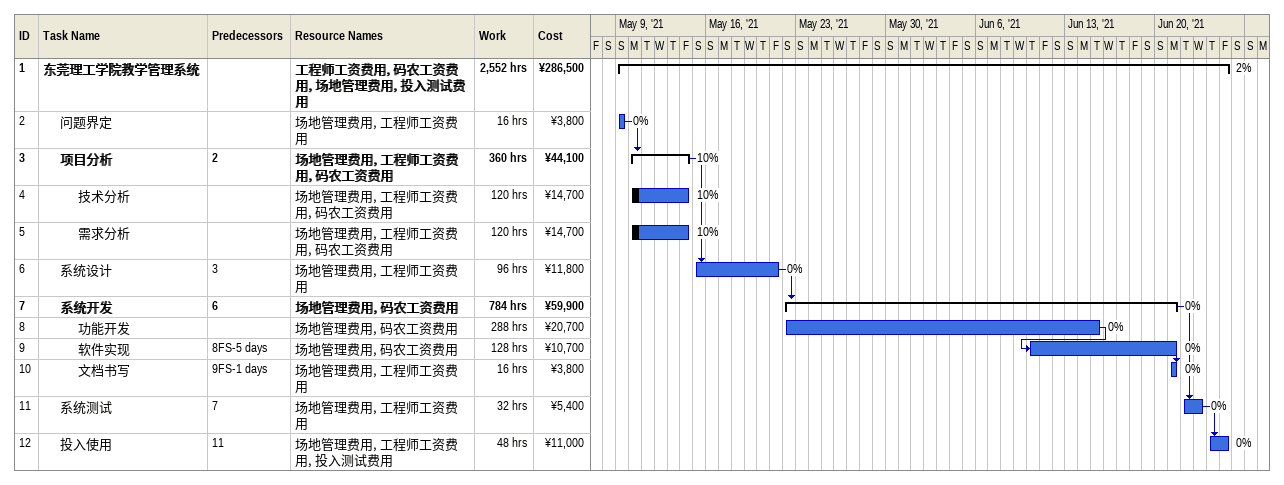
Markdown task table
| ID | Level | Task | Start | Finish | Predecessors | Resources | % complete | Work (h) | Cost (¥) |
|---|---|---|---|---|---|---|---|---|---|
| 1 | 1 | **东莞理工学院教学管理系统** | 2021-05-09 | 2021-06-25 |  | 工程师工资费用, 码农工资费用, 场地管理费用, 投入测试费用 | 2 | 2552 | 286500 |
| 2 | 2 | 问题界定 | 2021-05-09 | 2021-05-09 |  | 场地管理费用, 工程师工资费用 | 0 | 16 | 3800 |
| 3 | 2 | **项目分析** | 2021-05-10 | 2021-05-14 | 2 | 场地管理费用, 工程师工资费用, 码农工资费用 | 10 | 360 | 44100 |
| 4 | 3 | 技术分析 | 2021-05-10 | 2021-05-14 |  | 场地管理费用, 工程师工资费用, 码农工资费用 | 10 | 120 | 14700 |
| 5 | 3 | 需求分析 | 2021-05-10 | 2021-05-14 |  | 场地管理费用, 工程师工资费用, 码农工资费用 | 10 | 120 | 14700 |
| 6 | 2 | 系统设计 | 2021-05-15 | 2021-05-21 | 3 | 场地管理费用, 工程师工资费用 | 0 | 96 | 11800 |
| 7 | 2 | **系统开发** | 2021-05-22 | 2021-06-21 | 6 | 场地管理费用, 码农工资费用 | 0 | 784 | 59900 |
| 8 | 3 | 功能开发 | 2021-05-22 | 2021-06-15 |  | 场地管理费用, 码农工资费用 | 0 | 288 | 20700 |
| 9 | 3 | 软件实现 | 2021-06-10 | 2021-06-21 | 8FS-5d | 场地管理费用, 码农工资费用 | 0 | 128 | 10700 |
| 10 | 3 | 文档书写 | 2021-06-21 | 2021-06-21 | 9FS-1d | 场地管理费用, 工程师工资费用 | 0 | 16 | 3800 |
| 11 | 2 | 系统测试 | 2021-06-22 | 2021-06-23 | 7 | 场地管理费用, 工程师工资费用 | 0 | 32 | 5400 |
| 12 | 2 | 投入使用 | 2021-06-24 | 2021-06-25 | 11 | 场地管理费用, 工程师工资费用, 投入测试费用 | 0 | 48 | 11000 |
